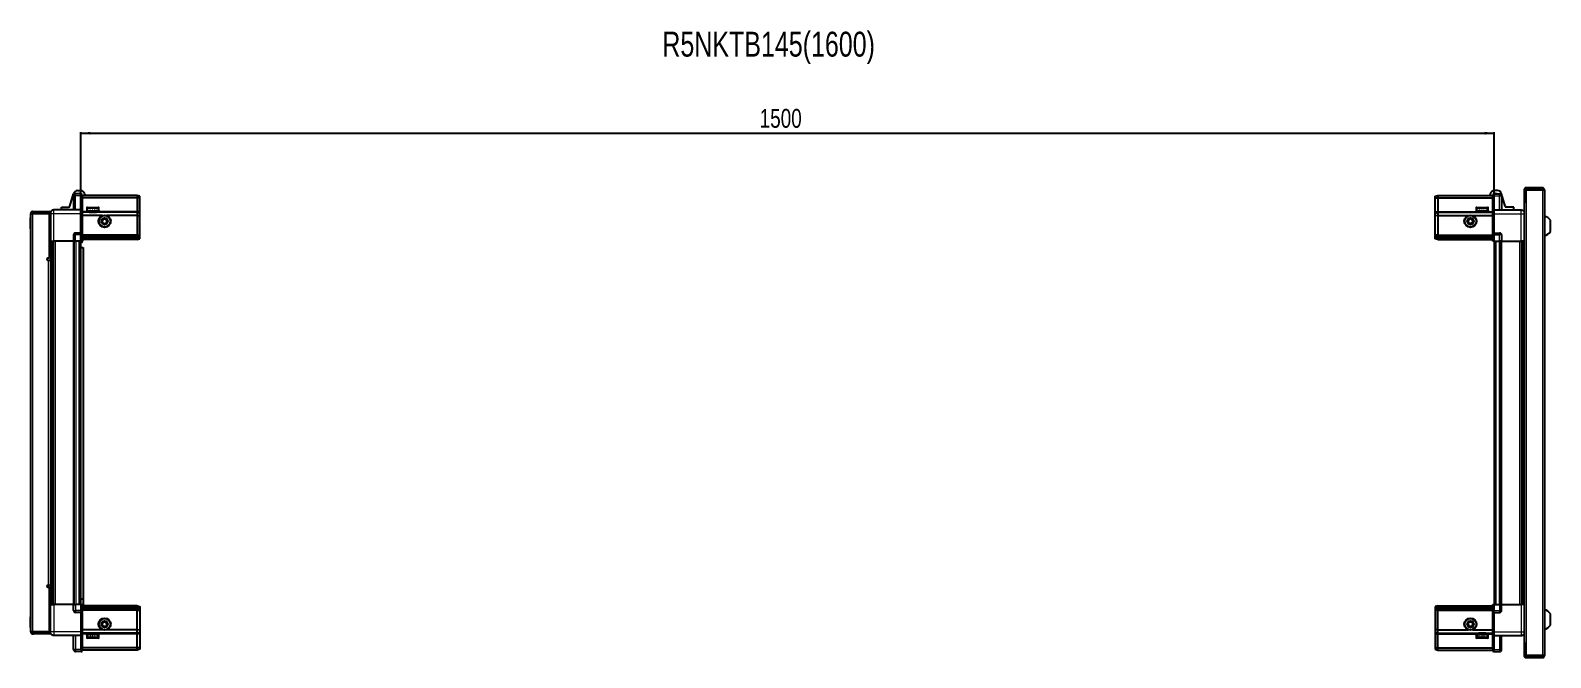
# Model space of a CAD drawing. Header units: millimetres. Extents: x 1256 to 6169, y -675 to 1864.
# Drawn here: x 3003 to 4616, y 1198 to 1864 of the extents above; entities that cross this region are included whole.
import ezdxf

# ---------------------------------------------------------------- set-up
doc = ezdxf.new("R2010")
doc.units = ezdxf.units.MM
doc.layers.add('FORMAT', color=7, linetype='Continuous')
doc.styles.add('SLDTEXTSTYLE0', font='TXT', dxfattribs={"width": 0.75})
doc.dimstyles.new('SLDDIMSTYLE0', dxfattribs={"dimtxt": 20, "dimasz": 10, "dimexe": 0, "dimexo": 0.0625, "dimgap": 5, "dimtad": 2, "dimdec": 1, "dimrnd": 1e-09, "dimzin": 12, "dimdsep": 46, "dimtxsty": 'SLDTEXTSTYLE0', "dimsah": 1, "dimcen": 0.09, "dimadec": 0, "dimazin": 3, "dimtfac": 1, "dimtofl": 0, "dimtmove": 0, "dimatfit": 3, "dimfxl": 0, "dimfrac": 2, "dimtolj": 1, "dimtzin": 12, "dimarcsym": 0})

# ---------------------------------------------------------------- blocks, each defined once
blk = doc.blocks.new('_D_5')
at = {"layer": 'FORMAT'}
for p, q in [((3056.5, 1640.1), (3056.5, 1755.6)), ((3056.5, 1754.6), (4556.5, 1754.6)), ((4556.5, 1640.1), (4556.5, 1755.6))]:
    blk.add_line(p, q, dxfattribs=at)
for points in [[(3056.5, 1754.6), (3066.5, 1753.1), (3066.5, 1756.1)], [(4556.5, 1754.6), (4546.5, 1756.1), (4546.5, 1753.1)]]:
    blk.add_solid(points, dxfattribs=at)
at = {"layer": 'FORMAT', "insert": (3776.9, 1780.4), "char_height": 20, "attachment_point": 1, "style": 'SLDTEXTSTYLE0'}
blk.add_mtext('1500', dxfattribs=at)

msp = doc.modelspace()

# ---------------------------------------------------------------- linework, layer by layer
at = {"color": 7, "linetype": 'Continuous', "lineweight": 25}
for p, q in [((4588.31, 1694.5), (4588.31, 1682.1)), ((4589.81, 1694.5), (4589.81, 1682.1)), ((4590.31, 1681.6), (4590.31, 1694.5)), ((4590.31, 1694.5), (4607.71, 1694.5)), ((4607.71, 1696.6), (4590.41, 1696.6)), ((4607.71, 1695.1), (4590.41, 1695.1)), ((4607.71, 1695.1), (4607.71, 1696.6)), ((4607.71, 1694.5), (4609.81, 1694.5)), ((4609.81, 1694.5), (4609.81, 1199.7)), ((3044.83, 1677.19), (3048.6, 1690.34)), ((3048.61, 1688.1), (3048.61, 1673.1)), ((3056.61, 1690.1), (3050.61, 1690.1)), ((3052.93, 1693.6), (3056.15, 1693.6)), ((3056.61, 1690.1), (3056.95, 1690.1)), ((3056.61, 1690.1), (3056.61, 1688.1)), ((3056.61, 1673.3), (3056.61, 1688.1)), ((3056.61, 1673.3), (3056.61, 1688.1)), ((3057.81, 1689.6), (3056.95, 1690.1)), ((3057.81, 1688.1), (3057.81, 1689.6)), ((3116.11, 1688.6), (3057.81, 1688.6)), ((3057.81, 1688.1), (3057.81, 1673.3)), ((3116.11, 1686.1), (3057.81, 1686.1)), ((3060.48, 1690.34), (3060.98, 1688.6)), ((3116.11, 1688.6), (3116.11, 1686.1)), ((3119.11, 1687.8), (3116.11, 1688.6)), ((3116.11, 1686.1), (3116.11, 1671.6)), ((3119.11, 1685.95), (3116.11, 1686.1)), ((3119.11, 1685.95), (3119.11, 1687.8)), ((3119.11, 1671.6), (3119.11, 1685.95)), ((4493.81, 1687.8), (4496.81, 1688.6)), ((4493.81, 1685.95), (4493.81, 1687.8)), ((4493.81, 1685.95), (4496.81, 1686.1)), ((4493.81, 1671.6), (4493.81, 1685.95)), ((4496.81, 1688.6), (4496.81, 1686.1)), ((4496.81, 1688.6), (4555.11, 1688.6)), ((4496.81, 1686.1), (4496.81, 1671.6)), ((4496.81, 1686.1), (4555.11, 1686.1)), ((4552.44, 1690.34), (4551.95, 1688.6)), ((4555.98, 1690.1), (4555.11, 1689.6)), ((4555.11, 1689.6), (4555.11, 1688.1)), ((4555.11, 1673.3), (4555.11, 1688.1)), ((4556.31, 1690.1), (4555.98, 1690.1)), ((4556.31, 1688.1), (4556.31, 1690.1)), ((4556.31, 1690.1), (4562.31, 1690.1)), ((4556.31, 1688.1), (4556.31, 1673.3)), ((4560, 1693.6), (4556.77, 1693.6)), ((4564.31, 1688.1), (4564.31, 1673.1)), ((4568.09, 1677.19), (4564.32, 1690.34)), ((4588.21, 1681.6), (4588.21, 1212.6)), ((4588.21, 1681.6), (4590.31, 1681.6)), ((4588.31, 1682.1), (4589.81, 1682.1)), ((3003.11, 1664.74), (3002.81, 1664.74)), ((3002.81, 1653.17), (3002.81, 1664.74)), ((3004.61, 1669.25), (3003.11, 1669.25)), ((3003.11, 1668.75), (3003.11, 1669.25)), ((3003.11, 1225.45), (3003.11, 1668.75)), ((3005.21, 1669.85), (3005.21, 1671.35)), ((3005.21, 1671.35), (3006.11, 1671.35)), ((3005.21, 1669.85), (3006.11, 1669.85)), ((3005.21, 1669.35), (3022.61, 1669.35)), ((3006.11, 1669.85), (3006.11, 1671.35)), ((3006.11, 1671.35), (3022.61, 1671.35)), ((3006.11, 1669.85), (3022.61, 1669.85)), ((3022.61, 1669.85), (3022.61, 1671.35)), ((3024.11, 1669.35), (3022.61, 1669.35)), ((3022.61, 1669.35), (3022.61, 1621.85)), ((3024.11, 1669.1), (3024.11, 1640.1)), ((3056.61, 1673.1), (3027.61, 1673.1)), ((3035.66, 1673.1), (3035.66, 1676.1)), ((3035.66, 1676.1), (3043.39, 1676.1)), ((3056.61, 1673.1), (3056.61, 1673.3)), ((3056.61, 1673.1), (3057.81, 1673.1)), ((3056.61, 1669.1), (3056.61, 1673.1)), ((3056.61, 1648.8), (3056.61, 1669.1)), ((3057.81, 1673.3), (3057.81, 1673.1)), ((3057.81, 1673.1), (3057.81, 1669.1)), ((3116.11, 1670.6), (3057.81, 1670.6)), ((3057.81, 1669.1), (3057.81, 1648.8)), ((3079.11, 1667.1), (3057.81, 1667.1)), ((3062.61, 1675), (3062.61, 1672.6)), ((3062.61, 1672.6), (3062.61, 1672.1)), ((3062.61, 1672.1), (3062.75, 1672.1)), ((3062.94, 1672.6), (3062.75, 1672.6)), ((3062.75, 1672.6), (3062.75, 1672.1)), ((3062.75, 1672.1), (3062.94, 1672.1)), ((3062.94, 1672.6), (3062.94, 1672.1)), ((3062.94, 1672.1), (3063.46, 1672.1)), ((3063.41, 1675.8), (3070.58, 1675.8)), ((3063.86, 1672.6), (3063.46, 1672.6)), ((3063.46, 1672.6), (3063.46, 1672.1)), ((3063.46, 1672.1), (3063.86, 1672.1)), ((3063.86, 1672.6), (3063.86, 1672.1)), ((3063.86, 1672.1), (3064.73, 1672.1)), ((3064.71, 1672.1), (3064.71, 1672)), ((3064.71, 1672), (3073.51, 1672)), ((3065.31, 1672.6), (3064.73, 1672.6)), ((3064.73, 1672.6), (3064.73, 1672.1)), ((3064.73, 1672.1), (3065.31, 1672.1)), ((3065.11, 1671.6), (3065.8, 1671.12)), ((3065.11, 1671.6), (3070.14, 1671.6)), ((3065.8, 1671.12), (3065.11, 1670.64)), ((3065.11, 1670.64), (3065.11, 1670.6)), ((3065.11, 1670.64), (3070.14, 1670.64)), ((3065.31, 1672.6), (3065.31, 1672.1)), ((3065.31, 1672.1), (3066.43, 1672.1)), ((3065.8, 1671.12), (3069.96, 1671.12)), ((3067.12, 1672.6), (3066.43, 1672.6)), ((3066.43, 1672.6), (3066.43, 1672.1)), ((3066.43, 1672.1), (3067.12, 1672.1)), ((3067.12, 1672.6), (3067.12, 1672.1)), ((3067.12, 1672.1), (3068.39, 1672.1)), ((3069.13, 1672.6), (3068.39, 1672.6)), ((3068.39, 1672.6), (3068.39, 1672.1)), ((3068.39, 1672.1), (3068.63, 1672.1)), ((3068.63, 1672.6), (3068.63, 1672.1)), ((3069.12, 1672.6), (3069.12, 1672.1)), ((3069.12, 1672.1), (3069.13, 1672.1)), ((3069.13, 1672.6), (3069.13, 1672.1)), ((3069.13, 1672.1), (3070.43, 1672.1)), ((3069.96, 1671.12), (3072.42, 1671.12)), ((3070.14, 1671.6), (3073.11, 1671.6)), ((3070.14, 1670.64), (3073.11, 1670.64)), ((3071.14, 1672.6), (3070.43, 1672.6)), ((3070.43, 1672.6), (3070.43, 1672.1)), ((3070.48, 1672.6), (3070.48, 1672.1)), ((3070.48, 1672.1), (3071.14, 1672.1)), ((3070.58, 1675.8), (3074.81, 1675.8)), ((3071.14, 1672.6), (3071.14, 1672.1)), ((3071.14, 1672.1), (3072.33, 1672.1)), ((3072.95, 1672.6), (3072.33, 1672.6)), ((3072.33, 1672.6), (3072.33, 1672.1)), ((3072.33, 1672.1), (3072.95, 1672.1)), ((3072.42, 1671.12), (3073.11, 1671.6)), ((3073.11, 1670.64), (3072.42, 1671.12)), ((3072.95, 1672.6), (3072.95, 1672.1)), ((3072.95, 1672.1), (3073.92, 1672.1)), ((3073.11, 1670.6), (3073.11, 1670.64)), ((3073.51, 1672), (3073.51, 1672.1)), ((3074.38, 1672.6), (3073.92, 1672.6)), ((3073.92, 1672.6), (3073.92, 1672.1)), ((3073.92, 1672.1), (3074.38, 1672.1)), ((3074.38, 1672.6), (3074.38, 1672.1)), ((3074.38, 1672.1), (3075.03, 1672.1)), ((3075.3, 1672.6), (3075.03, 1672.6)), ((3075.03, 1672.6), (3075.03, 1672.1)), ((3075.03, 1672.1), (3075.3, 1672.1)), ((3075.3, 1672.6), (3075.3, 1672.1)), ((3075.3, 1672.1), (3075.57, 1672.1)), ((3075.61, 1672.6), (3075.57, 1672.6)), ((3075.57, 1672.6), (3075.57, 1672.1)), ((3075.57, 1672.1), (3075.61, 1672.1)), ((3075.61, 1672.6), (3075.61, 1675)), ((3075.61, 1672.6), (3075.61, 1672.1)), ((3116.11, 1667.1), (3084.11, 1667.1)), ((3116.11, 1671.6), (3116.11, 1670.6)), ((3116.11, 1670.6), (3116.11, 1667.1)), ((3119.11, 1669.8), (3116.11, 1670.6)), ((3116.11, 1667.1), (3116.11, 1646.6)), ((3116.11, 1667.1), (3119.11, 1666.77)), ((3119.11, 1669.8), (3119.11, 1671.6)), ((3119.11, 1666.77), (3119.11, 1669.8)), ((3119.11, 1646.6), (3119.11, 1666.77)), ((4493.81, 1669.8), (4493.81, 1671.6)), ((4493.81, 1669.8), (4496.81, 1670.6)), ((4493.81, 1666.77), (4493.81, 1669.8)), ((4496.81, 1667.1), (4493.81, 1666.77)), ((4493.81, 1646.6), (4493.81, 1666.77)), ((4496.81, 1671.6), (4496.81, 1670.6)), ((4496.81, 1670.6), (4496.81, 1667.1)), ((4496.81, 1670.6), (4555.11, 1670.6)), ((4496.81, 1667.1), (4496.81, 1646.6)), ((4496.81, 1667.1), (4528.81, 1667.1)), ((4533.81, 1667.1), (4555.11, 1667.1)), ((4537.31, 1675), (4537.31, 1672.1)), ((4537.31, 1672.1), (4537.35, 1672.1)), ((4537.47, 1672.6), (4537.35, 1672.6)), ((4537.35, 1672.6), (4537.35, 1672.1)), ((4537.35, 1672.1), (4537.47, 1672.1)), ((4537.47, 1672.6), (4537.47, 1672.1)), ((4537.47, 1672.1), (4537.88, 1672.1)), ((4538.22, 1672.6), (4537.88, 1672.6)), ((4537.88, 1672.6), (4537.88, 1672.1)), ((4537.88, 1672.1), (4538.22, 1672.1)), ((4538.11, 1675.8), (4549.51, 1675.8)), ((4538.22, 1672.6), (4538.22, 1672.1)), ((4538.22, 1672.1), (4538.99, 1672.1)), ((4539.52, 1672.6), (4538.99, 1672.6)), ((4538.99, 1672.6), (4538.99, 1672.1)), ((4538.99, 1672.1), (4539.52, 1672.1)), ((4539.41, 1672.1), (4539.41, 1672)), ((4539.41, 1672), (4548.21, 1672)), ((4539.52, 1672.6), (4539.52, 1672.1)), ((4539.52, 1672.1), (4540.57, 1672.1)), ((4539.81, 1671.6), (4540.5, 1671.12)), ((4539.81, 1671.6), (4547.81, 1671.6)), ((4540.5, 1671.12), (4539.81, 1670.64)), ((4539.81, 1670.64), (4539.81, 1670.6)), ((4539.81, 1670.64), (4547.81, 1670.64)), ((4540.5, 1671.12), (4547.12, 1671.12)), ((4541.23, 1672.6), (4540.57, 1672.6)), ((4540.57, 1672.6), (4540.57, 1672.1)), ((4540.57, 1672.1), (4541.23, 1672.1)), ((4541.23, 1672.6), (4541.23, 1672.1)), ((4541.23, 1672.1), (4542.47, 1672.1)), ((4543.2, 1672.6), (4542.47, 1672.6)), ((4542.47, 1672.6), (4542.47, 1672.1)), ((4542.47, 1672.1), (4542.91, 1672.1)), ((4542.91, 1672.6), (4542.91, 1672.1)), ((4543.2, 1672.6), (4543.2, 1672.1)), ((4543.2, 1672.1), (4544.5, 1672.1)), ((4545.23, 1672.6), (4544.5, 1672.6)), ((4544.5, 1672.6), (4544.5, 1672.1)), ((4544.77, 1672.6), (4544.77, 1672.1)), ((4544.77, 1672.1), (4545.23, 1672.1)), ((4545.23, 1672.6), (4545.23, 1672.1)), ((4545.23, 1672.1), (4546.47, 1672.1)), ((4547.12, 1672.6), (4546.47, 1672.6)), ((4546.47, 1672.6), (4546.47, 1672.1)), ((4546.47, 1672.1), (4547.12, 1672.1)), ((4547.12, 1672.6), (4547.12, 1672.1)), ((4547.12, 1672.1), (4548.17, 1672.1)), ((4547.12, 1671.12), (4547.81, 1671.6)), ((4547.81, 1670.64), (4547.12, 1671.12)), ((4547.81, 1670.6), (4547.81, 1670.64)), ((4548.69, 1672.6), (4548.17, 1672.6)), ((4548.17, 1672.6), (4548.17, 1672.1)), ((4548.17, 1672.1), (4548.69, 1672.1)), ((4548.21, 1672), (4548.21, 1672.1)), ((4548.69, 1672.6), (4548.69, 1672.1)), ((4548.69, 1672.1), (4549.45, 1672.1)), ((4549.78, 1672.6), (4549.45, 1672.6)), ((4549.45, 1672.6), (4549.45, 1672.1)), ((4549.45, 1672.1), (4549.78, 1672.1)), ((4549.78, 1672.6), (4549.78, 1672.1)), ((4549.78, 1672.1), (4550.17, 1672.1)), ((4550.28, 1672.6), (4550.17, 1672.6)), ((4550.17, 1672.6), (4550.17, 1672.1)), ((4550.17, 1672.1), (4550.28, 1672.1)), ((4550.28, 1672.6), (4550.28, 1672.1)), ((4550.28, 1672.1), (4550.31, 1672.1)), ((4550.31, 1672.1), (4550.31, 1675)), ((4555.11, 1673.1), (4555.11, 1673.3)), ((4556.31, 1673.1), (4555.11, 1673.1)), ((4555.11, 1669.1), (4555.11, 1673.1)), ((4555.11, 1648.8), (4555.11, 1669.1)), ((4556.31, 1673.3), (4556.31, 1673.1)), ((4556.31, 1673.1), (4556.31, 1669.1)), ((4556.31, 1673.1), (4585.31, 1673.1)), ((4556.31, 1669.1), (4556.31, 1648.8)), ((4577.26, 1676.1), (4569.53, 1676.1)), ((4577.26, 1673.1), (4577.26, 1676.1)), ((4616.41, 1650.1), (4616.41, 1662.1)), ((3002.81, 1653.17), (3003.11, 1653.17)), ((3048.61, 1646.6), (3048.61, 1640.1)), ((3056.61, 1648.6), (3050.61, 1648.6)), ((3056.61, 1648.6), (3056.61, 1648.8)), ((3056.61, 1648.6), (3056.61, 1646.6)), ((3056.61, 1648.6), (3057.81, 1648.6)), ((3056.61, 1640.1), (3056.61, 1646.6)), ((3056.61, 1640.1), (3056.61, 1646.6)), ((3056.95, 1640.1), (3056.95, 1646.6)), ((3057.81, 1648.8), (3057.81, 1648.6)), ((3057.81, 1647.93), (3057.81, 1648.6)), ((3057.81, 1647.93), (3057.81, 1640.1)), ((3116.11, 1646.6), (3116.11, 1645.6)), ((3119.11, 1644.8), (3119.11, 1646.6)), ((4493.81, 1644.8), (4493.81, 1646.6)), ((4496.81, 1646.6), (4496.81, 1645.6)), ((4555.11, 1648.6), (4555.11, 1648.8)), ((4556.31, 1648.6), (4555.11, 1648.6)), ((4555.11, 1648.6), (4555.11, 1647.93)), ((4555.11, 1640.1), (4555.11, 1647.93)), ((4555.98, 1646.6), (4555.98, 1640.1)), ((4556.31, 1648.8), (4556.31, 1648.6)), ((4556.31, 1646.6), (4556.31, 1648.6)), ((4556.31, 1648.6), (4562.31, 1648.6)), ((4556.31, 1646.6), (4556.31, 1648.6)), ((4556.31, 1646.6), (4556.31, 1640.1)), ((4564.31, 1646.6), (4564.31, 1640.1)), ((3022.61, 1642.85), (3024.11, 1642.85)), ((3024.11, 1640.1), (3022.61, 1640.1)), ((3024.76, 1254.1), (3024.76, 1640.1)), ((3026.55, 1640.1), (3026.55, 1254.1)), ((3026.59, 1640.1), (3026.59, 1254.1)), ((3048.61, 1640.1), (3027.61, 1640.1)), ((3048.61, 1640.1), (3050.61, 1640.1)), ((3049.26, 1254.1), (3049.26, 1640.1)), ((3056.61, 1640.1), (3050.61, 1640.1)), ((3056.46, 1254.1), (3056.46, 1640.1)), ((3056.46, 1633.1), (3058.96, 1633.1)), ((3056.61, 1640.1), (3056.95, 1640.1)), ((3056.61, 1640.1), (3056.61, 1640.1)), ((3057.81, 1640.1), (3056.95, 1640.1)), ((3056.95, 1640.1), (3056.95, 1640.1)), ((3116.11, 1645.6), (3057.81, 1645.6)), ((3116.11, 1644.6), (3057.81, 1644.6)), ((3116.11, 1643.1), (3057.81, 1643.1)), ((3116.11, 1641.6), (3057.81, 1641.6)), ((3058.96, 1633.1), (3058.96, 1259.6)), ((3116.11, 1645.6), (3116.11, 1644.6)), ((3116.11, 1645.6), (3119.11, 1644.8)), ((3116.11, 1644.6), (3116.11, 1643.1)), ((3116.11, 1644.6), (3119.11, 1644.06)), ((3116.11, 1643.1), (3119.11, 1643.56)), ((3116.11, 1643.1), (3116.11, 1641.6)), ((3116.11, 1641.6), (3119.11, 1642.41)), ((3119.11, 1644.06), (3119.11, 1644.8)), ((3119.11, 1643.56), (3119.11, 1644.06)), ((3119.11, 1642.41), (3119.11, 1643.56)), ((4496.81, 1645.6), (4493.81, 1644.8)), ((4493.81, 1644.06), (4493.81, 1644.8)), ((4496.81, 1644.6), (4493.81, 1644.06)), ((4493.81, 1643.56), (4493.81, 1644.06)), ((4496.81, 1643.1), (4493.81, 1643.56)), ((4493.81, 1642.41), (4493.81, 1643.56)), ((4496.81, 1641.6), (4493.81, 1642.41)), ((4496.81, 1645.6), (4496.81, 1644.6)), ((4496.81, 1645.6), (4555.11, 1645.6)), ((4496.81, 1644.6), (4496.81, 1643.1)), ((4496.81, 1644.6), (4555.11, 1644.6)), ((4496.81, 1643.1), (4555.11, 1643.1)), ((4496.81, 1643.1), (4496.81, 1641.6)), ((4496.81, 1641.6), (4555.11, 1641.6)), ((4555.98, 1640.1), (4555.11, 1640.1)), ((4556.31, 1640.1), (4555.98, 1640.1)), ((4556.31, 1640.1), (4562.31, 1640.1)), ((4556.46, 1640.1), (4556.46, 1254.1)), ((4564.31, 1640.1), (4562.31, 1640.1)), ((4563.66, 1640.1), (4563.66, 1254.1)), ((4564.31, 1640.1), (4585.31, 1640.1)), ((4586.33, 1254.1), (4586.33, 1640.1)), ((4586.37, 1254.1), (4586.37, 1640.1)), ((4588.16, 1640.1), (4588.16, 1254.1)), ((3022.61, 1621.85), (3021.26, 1621.85)), ((3021.26, 1619.85), (3022.01, 1619.85)), ((3022.01, 1619.85), (3024.11, 1619.85)), ((3024.11, 1619.85), (3024.11, 1274.35)), ((3022.01, 1274.35), (3021.26, 1274.35)), ((3021.26, 1272.35), (3022.61, 1272.35)), ((3024.11, 1274.35), (3022.01, 1274.35)), ((3022.61, 1272.35), (3022.61, 1224.85)), ((3058.96, 1259.6), (3056.46, 1259.6)), ((3058.96, 1259.6), (3058.96, 1252.6)), ((3024.11, 1254.1), (3022.61, 1254.1)), ((3024.11, 1251.35), (3022.61, 1251.35)), ((3024.11, 1225.1), (3024.11, 1254.1)), ((3048.61, 1254.1), (3027.61, 1254.1)), ((3048.61, 1247.6), (3048.61, 1254.1)), ((3048.61, 1254.1), (3050.61, 1254.1)), ((3056.61, 1254.1), (3050.61, 1254.1)), ((3056.61, 1245.6), (3050.61, 1245.6)), ((3056.61, 1247.6), (3056.61, 1254.1)), ((3056.61, 1254.1), (3056.95, 1254.1)), ((3056.61, 1247.6), (3056.61, 1245.6)), ((3056.61, 1247.6), (3056.61, 1245.6)), ((3056.61, 1245.6), (3057.81, 1245.6)), ((3056.61, 1245.4), (3056.61, 1245.6)), ((3056.61, 1225.1), (3056.61, 1245.4)), ((3056.95, 1247.6), (3056.95, 1254.1)), ((3056.95, 1254.1), (3057.81, 1254.1)), ((3057.81, 1254.1), (3057.81, 1246.28)), ((3116.11, 1252.6), (3057.81, 1252.6)), ((3116.11, 1251.1), (3057.81, 1251.1)), ((3116.11, 1249.6), (3057.81, 1249.6)), ((3116.11, 1248.6), (3057.81, 1248.6)), ((3057.81, 1245.6), (3057.81, 1246.28)), ((3057.81, 1245.6), (3057.81, 1245.4)), ((3057.81, 1245.4), (3057.81, 1225.1)), ((3116.11, 1251.1), (3116.11, 1252.6)), ((3116.11, 1252.6), (3119.11, 1251.8)), ((3116.11, 1249.6), (3116.11, 1251.1)), ((3116.11, 1251.1), (3119.11, 1250.65)), ((3116.11, 1249.6), (3119.11, 1250.15)), ((3116.11, 1248.6), (3116.11, 1249.6)), ((3116.11, 1248.6), (3119.11, 1249.41)), ((3116.11, 1247.6), (3116.11, 1248.6)), ((3116.11, 1227.1), (3116.11, 1247.6)), ((3119.11, 1251.8), (3119.11, 1250.65)), ((3119.11, 1250.65), (3119.11, 1250.15)), ((3119.11, 1250.15), (3119.11, 1249.41)), ((3119.11, 1249.41), (3119.11, 1247.6)), ((3119.11, 1247.6), (3119.11, 1227.44)), ((4496.81, 1252.6), (4493.81, 1251.8)), ((4493.81, 1251.8), (4493.81, 1250.65)), ((4496.81, 1251.1), (4493.81, 1250.65)), ((4493.81, 1250.65), (4493.81, 1250.15)), ((4496.81, 1249.6), (4493.81, 1250.15)), ((4493.81, 1250.15), (4493.81, 1249.41)), ((4496.81, 1248.6), (4493.81, 1249.41)), ((4493.81, 1249.41), (4493.81, 1247.6)), ((4493.81, 1247.6), (4493.81, 1227.44)), ((4496.81, 1251.1), (4496.81, 1252.6)), ((4496.81, 1252.6), (4555.11, 1252.6)), ((4496.81, 1249.6), (4496.81, 1251.1)), ((4496.81, 1251.1), (4555.11, 1251.1)), ((4496.81, 1249.6), (4555.11, 1249.6)), ((4496.81, 1248.6), (4496.81, 1249.6)), ((4496.81, 1248.6), (4555.11, 1248.6)), ((4496.81, 1247.6), (4496.81, 1248.6)), ((4496.81, 1227.1), (4496.81, 1247.6)), ((4555.11, 1246.28), (4555.11, 1254.1)), ((4555.11, 1254.1), (4555.98, 1254.1)), ((4555.11, 1246.28), (4555.11, 1245.6)), ((4556.31, 1245.6), (4555.11, 1245.6)), ((4555.11, 1245.4), (4555.11, 1245.6)), ((4555.11, 1225.1), (4555.11, 1245.4)), ((4555.98, 1254.1), (4555.98, 1254.1)), ((4555.98, 1254.1), (4555.98, 1247.6)), ((4556.31, 1254.1), (4555.98, 1254.1)), ((4556.31, 1254.1), (4556.31, 1247.6)), ((4556.31, 1254.1), (4556.31, 1254.1)), ((4556.31, 1254.1), (4562.31, 1254.1)), ((4556.31, 1254.1), (4556.31, 1247.6)), ((4556.31, 1245.6), (4556.31, 1247.6)), ((4556.31, 1245.6), (4556.31, 1245.4)), ((4556.31, 1245.6), (4562.31, 1245.6)), ((4556.31, 1245.4), (4556.31, 1225.1)), ((4564.31, 1254.1), (4562.31, 1254.1)), ((4564.31, 1247.6), (4564.31, 1254.1)), ((4564.31, 1254.1), (4585.31, 1254.1)), ((4616.41, 1232.1), (4616.41, 1244.1)), ((3003.11, 1241.04), (3002.81, 1241.04)), ((3002.81, 1231.36), (3002.81, 1241.04)), ((3002.81, 1229.47), (3002.81, 1231.36)), ((3002.81, 1229.47), (3003.11, 1229.47)), ((3079.11, 1227.1), (3057.81, 1227.1)), ((3116.11, 1227.1), (3084.11, 1227.1)), ((3116.11, 1227.1), (3119.11, 1227.44)), ((3116.11, 1223.6), (3116.11, 1227.1)), ((3119.11, 1227.44), (3119.11, 1224.41)), ((4496.81, 1227.1), (4493.81, 1227.44)), ((4493.81, 1227.44), (4493.81, 1224.41)), ((4496.81, 1227.1), (4528.81, 1227.1)), ((4496.81, 1223.6), (4496.81, 1227.1)), ((4533.81, 1227.1), (4555.11, 1227.1)), ((3003.11, 1224.95), (3003.11, 1225.45)), ((3004.61, 1224.95), (3003.11, 1224.95)), ((3022.61, 1224.85), (3005.21, 1224.85)), ((3005.21, 1224.35), (3005.21, 1222.85)), ((3005.21, 1224.35), (3006.11, 1224.35)), ((3005.21, 1222.85), (3006.11, 1222.85)), ((3022.61, 1224.35), (3006.11, 1224.35)), ((3006.11, 1224.35), (3006.11, 1222.85)), ((3022.61, 1222.85), (3006.11, 1222.85)), ((3022.61, 1224.85), (3024.11, 1224.85)), ((3022.61, 1224.35), (3022.61, 1222.85)), ((3056.61, 1221.1), (3027.61, 1221.1)), ((3048.61, 1206.1), (3048.61, 1221.1)), ((3056.61, 1221.1), (3056.61, 1225.1)), ((3056.61, 1221.1), (3057.81, 1221.1)), ((3056.61, 1220.9), (3056.61, 1221.1)), ((3056.61, 1206.1), (3056.61, 1220.9)), ((3057.81, 1225.1), (3057.81, 1221.1)), ((3116.11, 1223.6), (3057.81, 1223.6)), ((3057.81, 1221.1), (3057.81, 1220.9)), ((3057.81, 1220.9), (3057.81, 1206.1)), ((3062.61, 1222.1), (3062.61, 1219.2)), ((3062.71, 1222.1), (3062.61, 1222.1)), ((3062.71, 1221.6), (3062.71, 1222.1)), ((3062.87, 1222.1), (3062.71, 1222.1)), ((3062.71, 1221.6), (3062.87, 1221.6)), ((3062.87, 1221.6), (3062.87, 1222.1)), ((3063.36, 1222.1), (3062.87, 1222.1)), ((3063.36, 1221.6), (3063.36, 1222.1)), ((3063.75, 1222.1), (3063.36, 1222.1)), ((3063.36, 1221.6), (3063.75, 1221.6)), ((3063.56, 1218.4), (3063.41, 1218.4)), ((3074.81, 1218.4), (3063.56, 1218.4)), ((3063.75, 1221.6), (3063.75, 1222.1)), ((3064.58, 1222.1), (3063.75, 1222.1)), ((3064.58, 1221.6), (3064.58, 1222.1)), ((3065.14, 1222.1), (3064.58, 1222.1)), ((3064.58, 1221.6), (3065.14, 1221.6)), ((3064.71, 1222.2), (3064.71, 1222.1)), ((3070.11, 1222.2), (3064.71, 1222.2)), ((3065.11, 1223.6), (3065.11, 1223.57)), ((3065.11, 1223.57), (3065.8, 1223.09)), ((3065.22, 1223.57), (3065.11, 1223.57)), ((3065.8, 1223.09), (3065.11, 1222.6)), ((3065.22, 1222.6), (3065.11, 1222.6)), ((3065.14, 1221.6), (3065.14, 1222.1)), ((3066.25, 1222.1), (3065.14, 1222.1)), ((3073.11, 1223.57), (3065.22, 1223.57)), ((3073.11, 1222.6), (3065.22, 1222.6)), ((3065.89, 1223.09), (3065.8, 1223.09)), ((3072.42, 1223.09), (3065.89, 1223.09)), ((3066.25, 1221.6), (3066.25, 1222.1)), ((3066.93, 1222.1), (3066.25, 1222.1)), ((3066.25, 1221.6), (3066.93, 1221.6)), ((3066.93, 1221.6), (3066.93, 1222.1)), ((3068.19, 1222.1), (3066.93, 1222.1)), ((3068.19, 1221.6), (3068.19, 1222.1)), ((3068.49, 1222.1), (3068.19, 1222.1)), ((3068.19, 1221.6), (3068.93, 1221.6)), ((3068.49, 1221.6), (3068.49, 1222.1)), ((3068.93, 1221.6), (3068.93, 1222.1)), ((3070.22, 1222.1), (3068.93, 1222.1)), ((3073.51, 1222.2), (3070.11, 1222.2)), ((3070.22, 1221.6), (3070.22, 1222.1)), ((3070.22, 1221.6), (3070.94, 1221.6)), ((3070.35, 1221.6), (3070.35, 1222.1)), ((3070.94, 1222.1), (3070.35, 1222.1)), ((3070.94, 1221.6), (3070.94, 1222.1)), ((3072.15, 1222.1), (3070.94, 1222.1)), ((3072.15, 1221.6), (3072.15, 1222.1)), ((3072.78, 1222.1), (3072.15, 1222.1)), ((3072.15, 1221.6), (3072.78, 1221.6)), ((3072.42, 1223.09), (3073.11, 1223.57)), ((3073.11, 1222.6), (3072.42, 1223.09)), ((3072.78, 1221.6), (3072.78, 1222.1)), ((3073.78, 1222.1), (3072.78, 1222.1)), ((3073.11, 1223.57), (3073.11, 1223.6)), ((3073.51, 1222.1), (3073.51, 1222.2)), ((3073.78, 1221.6), (3073.78, 1222.1)), ((3074.26, 1222.1), (3073.78, 1222.1)), ((3073.78, 1221.6), (3074.26, 1221.6)), ((3074.26, 1221.6), (3074.26, 1222.1)), ((3074.95, 1222.1), (3074.26, 1222.1)), ((3074.95, 1221.6), (3074.95, 1222.1)), ((3075.23, 1222.1), (3074.95, 1222.1)), ((3074.95, 1221.6), (3075.23, 1221.6)), ((3075.23, 1221.6), (3075.23, 1222.1)), ((3075.55, 1222.1), (3075.23, 1222.1)), ((3075.55, 1221.6), (3075.55, 1222.1)), ((3075.61, 1222.1), (3075.55, 1222.1)), ((3075.55, 1221.6), (3075.61, 1221.6)), ((3075.61, 1219.2), (3075.61, 1222.1)), ((3075.61, 1221.6), (3075.61, 1222.1)), ((3075.61, 1222.1), (3075.61, 1222.1)), ((3119.11, 1224.41), (3116.11, 1223.6)), ((3116.11, 1222.6), (3116.11, 1223.6)), ((3116.11, 1208.1), (3116.11, 1222.6)), ((3119.11, 1224.41), (3119.11, 1222.6)), ((3119.11, 1222.6), (3119.11, 1208.26)), ((4493.81, 1224.41), (4496.81, 1223.6)), ((4493.81, 1224.41), (4493.81, 1222.6)), ((4493.81, 1222.6), (4493.81, 1208.26)), ((4496.81, 1223.6), (4555.11, 1223.6)), ((4496.81, 1222.6), (4496.81, 1223.6)), ((4496.81, 1208.1), (4496.81, 1222.6)), ((4537.31, 1222.1), (4537.31, 1219.2)), ((4537.33, 1222.1), (4537.31, 1222.1)), ((4537.33, 1221.6), (4537.33, 1222.1)), ((4537.43, 1222.1), (4537.33, 1222.1)), ((4537.33, 1221.6), (4537.43, 1221.6)), ((4537.43, 1221.6), (4537.43, 1222.1)), ((4537.8, 1222.1), (4537.43, 1222.1)), ((4537.8, 1221.6), (4537.8, 1222.1)), ((4538.12, 1222.1), (4537.8, 1222.1)), ((4537.8, 1221.6), (4538.12, 1221.6)), ((4549.51, 1218.4), (4538.11, 1218.4)), ((4538.12, 1221.6), (4538.12, 1222.1)), ((4538.86, 1222.1), (4538.12, 1222.1)), ((4538.86, 1221.6), (4538.86, 1222.1)), ((4539.37, 1222.1), (4538.86, 1222.1)), ((4538.86, 1221.6), (4539.37, 1221.6)), ((4539.37, 1221.6), (4539.37, 1222.1)), ((4540.4, 1222.1), (4539.37, 1222.1)), ((4539.41, 1222.2), (4539.41, 1222.1)), ((4548.21, 1222.2), (4539.41, 1222.2)), ((4539.81, 1223.6), (4539.81, 1223.57)), ((4539.81, 1223.57), (4540.5, 1223.09)), ((4547.81, 1223.57), (4539.81, 1223.57)), ((4540.5, 1223.09), (4539.81, 1222.6)), ((4547.81, 1222.6), (4539.81, 1222.6)), ((4540.4, 1221.6), (4540.4, 1222.1)), ((4541.05, 1222.1), (4540.4, 1222.1)), ((4540.4, 1221.6), (4541.05, 1221.6)), ((4547.12, 1223.09), (4540.5, 1223.09)), ((4541.05, 1221.6), (4541.05, 1222.1)), ((4542.28, 1222.1), (4541.05, 1222.1)), ((4542.28, 1221.6), (4542.28, 1222.1)), ((4542.77, 1222.1), (4542.28, 1222.1)), ((4542.28, 1221.6), (4543, 1221.6)), ((4542.77, 1221.6), (4542.77, 1222.1)), ((4543, 1221.6), (4543, 1222.1)), ((4544.3, 1222.1), (4543, 1222.1)), ((4544.3, 1221.6), (4544.3, 1222.1)), ((4544.3, 1221.6), (4545.04, 1221.6)), ((4544.64, 1221.6), (4544.64, 1222.1)), ((4545.04, 1222.1), (4544.64, 1222.1)), ((4545.04, 1221.6), (4545.04, 1222.1)), ((4546.28, 1222.1), (4545.04, 1222.1)), ((4546.28, 1221.6), (4546.28, 1222.1)), ((4546.95, 1222.1), (4546.28, 1222.1)), ((4546.28, 1221.6), (4546.95, 1221.6)), ((4546.95, 1221.6), (4546.95, 1222.1)), ((4548.02, 1222.1), (4546.95, 1222.1)), ((4547.12, 1223.09), (4547.81, 1223.57)), ((4547.81, 1222.6), (4547.12, 1223.09)), ((4547.81, 1223.57), (4547.81, 1223.6)), ((4548.02, 1221.6), (4548.02, 1222.1)), ((4548.55, 1222.1), (4548.02, 1222.1)), ((4548.02, 1221.6), (4548.55, 1221.6)), ((4548.21, 1222.1), (4548.21, 1222.2)), ((4548.55, 1221.6), (4548.55, 1222.1)), ((4549.34, 1222.1), (4548.55, 1222.1)), ((4549.34, 1221.6), (4549.34, 1222.1)), ((4549.7, 1222.1), (4549.34, 1222.1)), ((4549.34, 1221.6), (4549.7, 1221.6)), ((4549.7, 1221.6), (4549.7, 1222.1)), ((4550.13, 1222.1), (4549.7, 1222.1)), ((4550.13, 1221.6), (4550.13, 1222.1)), ((4550.26, 1222.1), (4550.13, 1222.1)), ((4550.13, 1221.6), (4550.26, 1221.6)), ((4550.26, 1221.6), (4550.26, 1222.1)), ((4550.31, 1222.1), (4550.26, 1222.1)), ((4550.31, 1219.2), (4550.31, 1222.1)), ((4555.11, 1221.1), (4555.11, 1225.1)), ((4556.31, 1221.1), (4555.11, 1221.1)), ((4555.11, 1220.9), (4555.11, 1221.1)), ((4555.11, 1206.1), (4555.11, 1220.9)), ((4556.31, 1225.1), (4556.31, 1221.1)), ((4556.31, 1221.1), (4556.31, 1220.9)), ((4556.31, 1221.1), (4585.31, 1221.1)), ((4556.31, 1220.9), (4556.31, 1206.1)), ((4556.31, 1220.9), (4556.31, 1206.1)), ((4564.31, 1206.1), (4564.31, 1221.1)), ((4590.31, 1212.6), (4588.21, 1212.6)), ((4588.31, 1212.1), (4589.81, 1212.1)), ((4588.31, 1212.1), (4588.31, 1199.7)), ((4589.81, 1212.1), (4589.81, 1199.7)), ((4590.31, 1199.7), (4590.31, 1212.6)), ((3056.61, 1204.1), (3050.61, 1204.1)), ((3056.61, 1206.1), (3056.61, 1204.1)), ((3056.61, 1204.1), (3056.95, 1204.1)), ((3056.61, 1204.1), (3056.95, 1204.1)), ((3056.61, 1204.1), (3056.61, 1204.1)), ((3056.95, 1204.1), (3057.81, 1204.6)), ((3056.95, 1204.1), (3057.81, 1204.6)), ((3116.11, 1208.1), (3057.81, 1208.1)), ((3057.81, 1204.6), (3057.81, 1206.1)), ((3116.11, 1205.6), (3057.81, 1205.6)), ((3119.11, 1208.26), (3116.11, 1208.1)), ((3116.11, 1205.6), (3116.11, 1208.1)), ((3119.11, 1206.41), (3116.11, 1205.6)), ((3119.11, 1208.26), (3119.11, 1206.41)), ((4493.81, 1208.26), (4496.81, 1208.1)), ((4493.81, 1208.26), (4493.81, 1206.41)), ((4493.81, 1206.41), (4496.81, 1205.6)), ((4496.81, 1208.1), (4555.11, 1208.1)), ((4496.81, 1205.6), (4496.81, 1208.1)), ((4496.81, 1205.6), (4555.11, 1205.6)), ((4555.11, 1206.1), (4555.11, 1204.6)), ((4555.11, 1204.6), (4555.98, 1204.1)), ((4556.31, 1204.1), (4555.98, 1204.1)), ((4556.31, 1204.1), (4556.31, 1206.1)), ((4556.31, 1204.1), (4562.31, 1204.1)), ((4607.71, 1199.7), (4590.31, 1199.7)), ((4590.41, 1199.1), (4607.71, 1199.1)), ((4590.41, 1197.6), (4607.71, 1197.6)), ((4609.81, 1199.7), (4607.71, 1199.7)), ((4607.71, 1199.1), (4607.71, 1197.6))]:
    msp.add_line(p, q, dxfattribs=at)
at = {"color": 8, "linetype": 'Continuous', "lineweight": 18}
for p, q in [((4589.81, 1694.5), (4588.31, 1694.5)), ((4590.41, 1695.1), (4590.41, 1696.6)), ((4607.71, 1694.5), (4607.71, 1199.7)), ((3050.61, 1688.1), (3048.61, 1688.1)), ((3050.61, 1688.1), (3050.61, 1690.1)), ((3050.61, 1673.1), (3050.61, 1688.1)), ((3056.61, 1688.1), (3050.61, 1688.1)), ((3056.61, 1688.1), (3057.81, 1688.1)), ((4556.31, 1688.1), (4555.11, 1688.1)), ((4556.31, 1688.1), (4562.31, 1688.1)), ((4562.31, 1688.1), (4562.31, 1690.1)), ((4562.31, 1673.1), (4562.31, 1688.1)), ((4562.31, 1688.1), (4564.31, 1688.1)), ((4590.31, 1681.6), (4590.31, 1212.6)), ((3005.21, 1669.35), (3005.21, 1224.85)), ((3027.61, 1640.1), (3027.61, 1669.1)), ((3056.61, 1669.1), (3027.61, 1669.1)), ((3056.61, 1673.3), (3057.81, 1673.3)), ((3056.61, 1669.1), (3057.81, 1669.1)), ((3065.11, 1671.6), (3057.81, 1671.6)), ((3062.61, 1675), (3070.78, 1675)), ((3070.78, 1675), (3075.61, 1675)), ((3116.11, 1671.6), (3073.11, 1671.6)), ((3119.11, 1671.6), (3116.11, 1671.6)), ((4493.81, 1671.6), (4496.81, 1671.6)), ((4496.81, 1671.6), (4539.81, 1671.6)), ((4537.31, 1675), (4550.31, 1675)), ((4547.81, 1671.6), (4555.11, 1671.6)), ((4555.11, 1673.3), (4556.31, 1673.3)), ((4556.31, 1669.1), (4555.11, 1669.1)), ((4556.31, 1669.1), (4585.31, 1669.1)), ((4585.31, 1640.1), (4585.31, 1669.1)), ((3048.61, 1646.6), (3050.61, 1646.6)), ((3050.61, 1646.6), (3050.61, 1648.6)), ((3050.61, 1640.1), (3050.61, 1646.6)), ((3056.61, 1646.6), (3050.61, 1646.6)), ((3056.61, 1648.8), (3057.81, 1648.8)), ((3056.61, 1646.6), (3056.95, 1646.6)), ((3116.11, 1646.6), (3057.81, 1646.6)), ((3116.11, 1646.6), (3119.11, 1646.6)), ((4496.81, 1646.6), (4493.81, 1646.6)), ((4496.81, 1646.6), (4555.11, 1646.6)), ((4555.11, 1648.8), (4556.31, 1648.8)), ((4556.31, 1646.6), (4555.98, 1646.6)), ((4556.31, 1646.6), (4562.31, 1646.6)), ((4562.31, 1646.6), (4562.31, 1648.6)), ((4562.31, 1640.1), (4562.31, 1646.6)), ((4564.31, 1646.6), (4562.31, 1646.6)), ((3024.11, 1619.85), (3024.11, 1640.1)), ((3025.35, 1640.1), (3025.35, 1254.1)), ((3027.79, 1254.1), (3027.79, 1640.1)), ((3029.21, 1640.1), (3029.21, 1254.1)), ((3048.61, 1254.1), (3048.61, 1640.1)), ((3051.26, 1254.1), (3051.26, 1640.1)), ((3054.46, 1254.1), (3054.46, 1640.1)), ((3056.61, 1640.1), (3056.95, 1640.1)), ((4558.46, 1640.1), (4558.46, 1254.1)), ((4561.66, 1640.1), (4561.66, 1254.1)), ((4564.31, 1640.1), (4564.31, 1254.1)), ((4583.71, 1254.1), (4583.71, 1640.1)), ((4585.13, 1640.1), (4585.13, 1254.1)), ((4587.58, 1254.1), (4587.58, 1640.1)), ((3022.01, 1274.35), (3022.01, 1619.85)), ((3024.11, 1254.1), (3024.11, 1274.35)), ((3027.61, 1254.1), (3027.61, 1225.1)), ((3048.61, 1247.6), (3050.61, 1247.6)), ((3050.61, 1254.1), (3050.61, 1247.6)), ((3050.61, 1247.6), (3050.61, 1245.6)), ((3056.61, 1247.6), (3050.61, 1247.6)), ((3056.61, 1247.6), (3056.95, 1247.6)), ((3057.81, 1245.4), (3056.61, 1245.4)), ((3116.11, 1247.6), (3057.81, 1247.6)), ((3116.11, 1247.6), (3119.11, 1247.6)), ((4496.81, 1247.6), (4493.81, 1247.6)), ((4496.81, 1247.6), (4555.11, 1247.6)), ((4556.31, 1245.4), (4555.11, 1245.4)), ((4556.31, 1254.1), (4555.98, 1254.1)), ((4556.31, 1247.6), (4555.98, 1247.6)), ((4556.31, 1247.6), (4562.31, 1247.6)), ((4562.31, 1254.1), (4562.31, 1247.6)), ((4564.31, 1247.6), (4562.31, 1247.6)), ((4562.31, 1247.6), (4562.31, 1245.6)), ((4585.31, 1254.1), (4585.31, 1225.1)), ((3056.61, 1225.1), (3027.61, 1225.1)), ((3050.61, 1221.1), (3050.61, 1206.1)), ((3056.61, 1225.1), (3057.81, 1225.1)), ((3057.81, 1220.9), (3056.61, 1220.9)), ((3065.11, 1222.6), (3057.81, 1222.6)), ((3062.78, 1219.2), (3062.61, 1219.2)), ((3075.61, 1219.2), (3062.78, 1219.2)), ((3116.11, 1222.6), (3073.11, 1222.6)), ((3119.11, 1222.6), (3116.11, 1222.6)), ((4493.81, 1222.6), (4496.81, 1222.6)), ((4496.81, 1222.6), (4539.81, 1222.6)), ((4550.31, 1219.2), (4537.31, 1219.2)), ((4547.81, 1222.6), (4555.11, 1222.6)), ((4556.31, 1225.1), (4555.11, 1225.1)), ((4556.31, 1220.9), (4555.11, 1220.9)), ((4556.31, 1225.1), (4585.31, 1225.1)), ((4562.31, 1221.1), (4562.31, 1206.1)), ((3050.61, 1206.1), (3048.61, 1206.1)), ((3056.61, 1206.1), (3050.61, 1206.1)), ((3050.61, 1206.1), (3050.61, 1204.1)), ((3056.61, 1206.1), (3057.81, 1206.1)), ((4556.31, 1206.1), (4555.11, 1206.1)), ((4556.31, 1206.1), (4562.31, 1206.1)), ((4562.31, 1206.1), (4564.31, 1206.1)), ((4562.31, 1206.1), (4562.31, 1204.1)), ((4589.81, 1199.7), (4588.31, 1199.7)), ((4590.41, 1199.1), (4590.41, 1197.6))]:
    msp.add_line(p, q, dxfattribs=at)
at = {"color": 7, "linetype": 'Continuous', "lineweight": 25}
for centre, radius in [((3081.61, 1661.1), 6.5), ((3081.61, 1661.1), 3.46), ((4531.31, 1661.1), 6.5), ((4531.31, 1661.1), 3.46), ((3081.61, 1233.1), 6.5), ((3081.61, 1233.1), 3.46), ((4531.31, 1233.1), 6.5), ((4531.31, 1233.1), 3.46)]:
    msp.add_circle(centre, radius, dxfattribs=at)
at = {"color": 8, "linetype": 'Continuous', "lineweight": 18}
for centre in [(3081.61, 1661.1), (4531.31, 1661.1), (3081.61, 1233.1), (4531.31, 1233.1)]:
    msp.add_circle(centre, 5.7, dxfattribs=at)
at = {"color": 7, "linetype": 'Continuous', "lineweight": 25}
for centre, radius, start, end in [((4590.41, 1694.5), 2.1, 90, 180), ((4590.41, 1694.5), 0.6, 90, 180), ((4607.71, 1694.5), 2.1, 0, 90), ((4607.71, 1694.5), 0.6, 0, 90), ((3052.93, 1689.1), 4.5, 90, 164), ((3050.61, 1688.1), 2, 90, 180), ((3054.56, 1688.7), 1.9, 47.4631, 132.5369), ((3056.15, 1689.1), 4.5, 16, 90), ((4556.77, 1689.1), 4.5, 90, 164), ((4558.36, 1688.7), 1.9, 47.4631, 132.5369), ((4560, 1689.1), 4.5, 16, 90), ((4562.31, 1688.1), 2, 0, 90), ((3005.11, 1668.85), 0.5, 90, 117.7907), ((3022.51, 1669.25), 0.6, 9.59407, 90), ((3022.51, 1669.25), 2.1, 32.2369, 87.2706), ((3043.39, 1677.6), 1.5, 270, 344), ((3063.41, 1675), 0.8, 90, 180), ((3064.71, 1671.6), 0.4, 0, 90), ((3073.51, 1671.6), 0.4, 90, 180), ((3074.81, 1675), 0.8, 0, 90), ((3081.61, 1661.1), 2.5, 101.00659, 161.00659), ((3081.61, 1661.1), 2.5, 41.00659, 101.00659), ((3081.61, 1661.1), 2.5, 341.00659, 41.00659), ((4531.31, 1661.1), 2.5, 120.74103, 180.74103), ((4531.31, 1661.1), 2.5, 60.74103, 120.74103), ((4531.31, 1661.1), 2.5, 0.74103, 60.74103), ((4538.11, 1675), 0.8, 90, 180), ((4539.41, 1671.6), 0.4, 0, 90), ((4548.21, 1671.6), 0.4, 90, 180), ((4549.51, 1675), 0.8, 0, 90), ((4569.53, 1677.6), 1.5, 196, 270), ((4606.79, 1655.08), 11.91, 36.1266, 75.29965), ((3050.61, 1646.6), 2, 90, 180), ((3081.61, 1661.1), 2.5, 161.00659, 221.00659), ((3081.61, 1661.1), 2.5, 221.00659, 281.00659), ((3081.61, 1661.1), 2.5, 281.00659, 341.00659), ((4531.31, 1661.1), 2.5, 180.74103, 240.74103), ((4531.31, 1661.1), 2.5, 240.74103, 300.74103), ((4531.31, 1661.1), 2.5, 300.74103, 0.74103), ((4562.31, 1646.6), 2, 0, 90), ((4606.79, 1657.13), 11.91, 284.70035, 323.8734), ((3053.96, 1642.75), 5, 300, 346.70293), ((3021.26, 1620.85), 1, 90, 270), ((3021.26, 1273.35), 1, 90, 270), ((3050.61, 1247.6), 2, 180, 270), ((4562.31, 1247.6), 2, 270, 0), ((4606.79, 1237.08), 11.91, 36.1266, 75.29965), ((3081.61, 1233.1), 2.5, 127.98423, 187.98423), ((3081.61, 1233.1), 2.5, 187.98423, 247.98423), ((3081.61, 1233.1), 2.5, 67.98423, 127.98423), ((3081.61, 1233.1), 2.5, 247.98423, 307.98423), ((3081.61, 1233.1), 2.5, 7.98423, 67.98423), ((3081.61, 1233.1), 2.5, 307.98423, 7.98423), ((4531.31, 1233.1), 2.5, 155.91157, 215.91157), ((4531.31, 1233.1), 2.5, 95.91157, 155.91157), ((4531.31, 1233.1), 2.5, 215.91157, 275.91157), ((4531.31, 1233.1), 2.5, 35.91157, 95.91157), ((4531.31, 1233.1), 2.5, 275.91157, 335.91157), ((4531.31, 1233.1), 2.5, 335.91157, 35.91157), ((4606.79, 1239.13), 11.91, 284.70035, 323.8734), ((3005.11, 1225.35), 0.5, 243.58436, 270), ((3022.51, 1224.95), 0.6, 270, 350.40593), ((3022.51, 1224.95), 2.1, 272.7294, 327.8305), ((3063.41, 1219.2), 0.8, 180, 270), ((3064.71, 1222.6), 0.4, 270, 0), ((3073.51, 1222.6), 0.4, 180, 270), ((3074.81, 1219.2), 0.8, 270, 0), ((4538.11, 1219.2), 0.8, 180, 270), ((4539.41, 1222.6), 0.4, 270, 0), ((4548.21, 1222.6), 0.4, 180, 270), ((4549.51, 1219.2), 0.8, 270, 0), ((3050.61, 1206.1), 2, 180, 270), ((4562.31, 1206.1), 2, 270, 0), ((4590.41, 1199.7), 2.1, 180, 270), ((4590.41, 1199.7), 0.6, 180, 270), ((4607.71, 1199.7), 0.6, 270, 0), ((4607.71, 1199.7), 2.1, 270, 0)]:
    msp.add_arc(centre, radius, start, end, dxfattribs=at)
for centre, start_param, end_param in [((3060.41, 1646.6), 2.4188584, 3.1415927), ((4552.51, 1646.6), 0, 0.7227342), ((3060.41, 1247.6), 3.1415927, 3.8643269), ((4552.51, 1247.6), 5.5604511, 6.2831853)]:
    msp.add_ellipse(centre, major_axis=(3.46, 0), ratio=0.5773503, start_param=start_param, end_param=end_param, dxfattribs=at)
for points, knots in [([(3005.21, 1671.35), (3004.96, 1671.33), (3004.46, 1671.28), (3003.82, 1670.88), (3003.36, 1670.32), (3003.14, 1669.75), (3003.12, 1669.38), (3003.11, 1669.25)], [0, 0, 0, 0, 0.2302553, 0.4485219, 0.6667858, 0.8850496, 1, 1, 1, 1]), ([(3003.11, 1668.75), (3003.14, 1668.8), (3003.19, 1668.89), (3003.58, 1669.02), (3004.14, 1669.15), (3004.72, 1669.27), (3005.09, 1669.33), (3005.21, 1669.35)], [0, 0, 0, 0, 0.2302553, 0.4485219, 0.6667858, 0.8850496, 1, 1, 1, 1]), ([(3027.61, 1673.1), (3027.17, 1673.06), (3026.49, 1672.99), (3025.68, 1672.55), (3025.12, 1672.1), (3024.67, 1671.54), (3024.23, 1670.72), (3024.16, 1670.04), (3024.11, 1669.6)], [0, 0, 0, 0, 0.23945684, 0.36836066, 0.5, 0.63163934, 0.76054316, 1, 1, 1, 1]), ([(3024.11, 1669.6), (3024.11, 1669.6), (3024.11, 1669.58), (3024.11, 1669.47), (3024.11, 1669.3), (3024.11, 1669.17), (3024.11, 1669.1)], [0, 0, 0, 0, 0.2493943, 0.5003335, 0.7501667, 1, 1, 1, 1]), ([(3078.78, 1660.55), (3078.95, 1661.04), (3079.26, 1661.95), (3079.57, 1662.86), (3079.72, 1663.28)], [0, 0, 0, 0, 0.5346859, 1, 1, 1, 1]), ([(3079.72, 1663.28), (3080.22, 1663.38), (3081.17, 1663.57), (3082.11, 1663.75), (3082.55, 1663.83)], [0, 0, 0, 0, 0.5346859, 1, 1, 1, 1]), ([(3082.55, 1663.83), (3082.63, 1663.74), (3083.03, 1663.29), (3083.68, 1662.54), (3084.22, 1661.92), (3084.44, 1661.66)], [0, 0, 0, 0, 0.1331247, 0.6370994, 1, 1, 1, 1]), ([(4528.79, 1662.52), (4529.24, 1662.78), (4530.06, 1663.27), (4530.89, 1663.76), (4531.27, 1663.99)], [0, 0, 0, 0, 0.5346859, 1, 1, 1, 1]), ([(4528.83, 1659.63), (4528.83, 1659.75), (4528.82, 1660.35), (4528.81, 1661.35), (4528.8, 1662.17), (4528.79, 1662.52)], [0, 0, 0, 0, 0.1331247, 0.6370994, 1, 1, 1, 1]), ([(4531.27, 1663.99), (4531.72, 1663.74), (4532.57, 1663.27), (4533.4, 1662.8), (4533.79, 1662.58)], [0, 0, 0, 0, 0.5346859, 1, 1, 1, 1]), ([(4533.79, 1662.58), (4533.8, 1662.24), (4533.81, 1661.41), (4533.82, 1660.42), (4533.83, 1659.82), (4533.83, 1659.69)], [0, 0, 0, 0, 0.3629006, 0.8668753, 1, 1, 1, 1]), ([(4585.31, 1673.1), (4585.75, 1673.06), (4586.43, 1672.99), (4587.24, 1672.55), (4587.8, 1672.11), (4588.08, 1671.74), (4588.21, 1671.56)], [0, 0, 0, 0, 0.38429816, 0.59117259, 0.8024372, 1, 1, 1, 1]), ([(3080.67, 1658.37), (3080.45, 1658.63), (3079.91, 1659.26), (3079.25, 1660.01), (3078.86, 1660.46), (3078.78, 1660.55)], [0, 0, 0, 0, 0.3629006, 0.8668753, 1, 1, 1, 1]), ([(3083.51, 1658.93), (3083, 1658.83), (3082.05, 1658.64), (3081.11, 1658.46), (3080.67, 1658.37)], [0, 0, 0, 0, 0.53468586, 1, 1, 1, 1]), ([(3084.44, 1661.66), (3084.28, 1661.17), (3083.96, 1660.26), (3083.65, 1659.35), (3083.51, 1658.93)], [0, 0, 0, 0, 0.5346859, 1, 1, 1, 1]), ([(4531.35, 1658.22), (4530.9, 1658.47), (4530.06, 1658.94), (4529.22, 1659.41), (4528.83, 1659.63)], [0, 0, 0, 0, 0.53468586, 1, 1, 1, 1]), ([(4533.83, 1659.69), (4533.39, 1659.43), (4532.56, 1658.94), (4531.73, 1658.45), (4531.35, 1658.22)], [0, 0, 0, 0, 0.5346859, 1, 1, 1, 1]), ([(3024.11, 1640.1), (3024.15, 1640.1), (3024.23, 1640.1), (3024.83, 1640.1), (3025.72, 1640.1), (3026.7, 1640.1), (3027.35, 1640.1), (3027.61, 1640.1)], [0, 0, 0, 0, 0.2146939, 0.4293877, 0.6440816, 0.8587754, 1, 1, 1, 1]), ([(4588.16, 1640.1), (4588.12, 1640.1), (4587.9, 1640.1), (4587.18, 1640.1), (4586.22, 1640.1), (4585.57, 1640.1), (4585.31, 1640.1)], [0, 0, 0, 0, 0.0717073, 0.4209791, 0.7702508, 1, 1, 1, 1]), ([(3024.11, 1254.1), (3024.15, 1254.1), (3024.23, 1254.1), (3024.83, 1254.1), (3025.72, 1254.1), (3026.7, 1254.1), (3027.35, 1254.1), (3027.61, 1254.1)], [0, 0, 0, 0, 0.21469386, 0.42938772, 0.64408158, 0.85877544, 1, 1, 1, 1]), ([(4588.16, 1254.1), (4588.12, 1254.1), (4587.9, 1254.1), (4587.18, 1254.1), (4586.22, 1254.1), (4585.57, 1254.1), (4585.31, 1254.1)], [0, 0, 0, 0, 0.0717073, 0.4209791, 0.7702508, 1, 1, 1, 1]), ([(3078.93, 1234.19), (3079.34, 1234.5), (3080.1, 1235.1), (3080.86, 1235.69), (3081.21, 1235.96)], [0, 0, 0, 0, 0.5346859, 1, 1, 1, 1]), ([(3079.34, 1231.33), (3079.32, 1231.45), (3079.24, 1232.04), (3079.1, 1233.03), (3078.98, 1233.85), (3078.93, 1234.19)], [0, 0, 0, 0, 0.1331247, 0.6370994, 1, 1, 1, 1]), ([(3082.01, 1230.25), (3081.53, 1230.44), (3080.64, 1230.8), (3079.75, 1231.16), (3079.34, 1231.33)], [0, 0, 0, 0, 0.5346859, 1, 1, 1, 1]), ([(3081.21, 1235.96), (3081.69, 1235.77), (3082.58, 1235.41), (3083.47, 1235.05), (3083.89, 1234.88)], [0, 0, 0, 0, 0.5346859, 1, 1, 1, 1]), ([(3084.29, 1232.02), (3083.88, 1231.7), (3083.12, 1231.11), (3082.36, 1230.52), (3082.01, 1230.25)], [0, 0, 0, 0, 0.5346859, 1, 1, 1, 1]), ([(3083.89, 1234.88), (3083.93, 1234.54), (3084.05, 1233.72), (3084.19, 1232.74), (3084.27, 1232.15), (3084.29, 1232.02)], [0, 0, 0, 0, 0.3629006, 0.8668753, 1, 1, 1, 1]), ([(4528.44, 1232.81), (4528.65, 1233.28), (4529.04, 1234.16), (4529.44, 1235.03), (4529.62, 1235.44)], [0, 0, 0, 0, 0.5346859, 1, 1, 1, 1]), ([(4530.13, 1230.47), (4529.83, 1230.89), (4529.26, 1231.67), (4528.7, 1232.45), (4528.44, 1232.81)], [0, 0, 0, 0, 0.5346859, 1, 1, 1, 1]), ([(4529.62, 1235.44), (4529.96, 1235.48), (4530.78, 1235.56), (4531.77, 1235.67), (4532.36, 1235.73), (4532.49, 1235.74)], [0, 0, 0, 0, 0.36290056, 0.86687533, 1, 1, 1, 1]), ([(4533, 1230.77), (4532.88, 1230.75), (4532.28, 1230.69), (4531.29, 1230.59), (4530.48, 1230.5), (4530.13, 1230.47)], [0, 0, 0, 0, 0.1331247, 0.6370994, 1, 1, 1, 1]), ([(4532.49, 1235.74), (4532.79, 1235.32), (4533.36, 1234.54), (4533.92, 1233.76), (4534.18, 1233.4)], [0, 0, 0, 0, 0.5346859, 1, 1, 1, 1]), ([(4534.18, 1233.4), (4533.97, 1232.93), (4533.58, 1232.05), (4533.19, 1231.17), (4533, 1230.77)], [0, 0, 0, 0, 0.5346859, 1, 1, 1, 1]), ([(3005.21, 1224.85), (3004.96, 1224.9), (3004.46, 1224.99), (3003.82, 1225.12), (3003.36, 1225.25), (3003.14, 1225.37), (3003.12, 1225.43), (3003.11, 1225.45)], [0, 0, 0, 0, 0.2302553, 0.4485219, 0.6667858, 0.8850496, 1, 1, 1, 1]), ([(3003.11, 1224.95), (3003.14, 1224.7), (3003.19, 1224.21), (3003.58, 1223.57), (3004.14, 1223.1), (3004.72, 1222.88), (3005.09, 1222.86), (3005.21, 1222.85)], [0, 0, 0, 0, 0.2302553, 0.4485219, 0.6667858, 0.8850496, 1, 1, 1, 1]), ([(3024.11, 1224.6), (3024.11, 1224.61), (3024.11, 1224.62), (3024.11, 1224.74), (3024.11, 1224.91), (3024.11, 1225.04), (3024.11, 1225.1)], [0, 0, 0, 0, 0.2493943, 0.50033348, 0.75016674, 1, 1, 1, 1]), ([(3027.61, 1221.1), (3027.17, 1221.15), (3026.49, 1221.22), (3025.68, 1221.66), (3025.12, 1222.11), (3024.67, 1222.67), (3024.23, 1223.49), (3024.16, 1224.16), (3024.11, 1224.6)], [0, 0, 0, 0, 0.2394568, 0.3683607, 0.5, 0.6316393, 0.7605432, 1, 1, 1, 1]), ([(4585.31, 1221.1), (4585.75, 1221.15), (4586.43, 1221.22), (4587.24, 1221.66), (4587.8, 1222.1), (4588.08, 1222.47), (4588.21, 1222.65)], [0, 0, 0, 0, 0.38429816, 0.59117259, 0.8024372, 1, 1, 1, 1])]:
    msp.add_open_spline(points, degree=3, knots=knots, dxfattribs=at)
for points in [[(3005.21, 1669.85), (3005.13, 1669.85), (3004.98, 1669.83), (3004.78, 1669.69), (3004.64, 1669.49), (3004.62, 1669.33), (3004.61, 1669.25)], [(3004.61, 1224.95), (3004.62, 1224.88), (3004.64, 1224.72), (3004.78, 1224.52), (3004.98, 1224.38), (3005.13, 1224.36), (3005.21, 1224.35)]]:
    msp.add_open_spline(points, degree=3, dxfattribs=at)
at = {"color": 8, "linetype": 'Continuous', "lineweight": 18}
for points, knots in [([(3027.61, 1669.1), (3027.17, 1669.1), (3026.49, 1669.1), (3025.68, 1669.1), (3025.12, 1669.1), (3024.67, 1669.1), (3024.23, 1669.1), (3024.16, 1669.1), (3024.11, 1669.1)], [0, 0, 0, 0, 0.2394568, 0.3683607, 0.5, 0.6316393, 0.7605432, 1, 1, 1, 1]), ([(4585.31, 1669.1), (4585.75, 1669.1), (4586.43, 1669.1), (4587.24, 1669.1), (4587.8, 1669.1), (4588.08, 1669.1), (4588.21, 1669.1)], [0, 0, 0, 0, 0.38429816, 0.59117259, 0.8024372, 1, 1, 1, 1]), ([(3027.61, 1225.1), (3027.17, 1225.1), (3026.49, 1225.1), (3025.68, 1225.1), (3025.12, 1225.1), (3024.67, 1225.1), (3024.23, 1225.1), (3024.16, 1225.1), (3024.11, 1225.1)], [0, 0, 0, 0, 0.2394568, 0.3683607, 0.5, 0.6316393, 0.7605432, 1, 1, 1, 1]), ([(4585.31, 1225.1), (4585.75, 1225.1), (4586.43, 1225.1), (4587.24, 1225.1), (4587.8, 1225.1), (4588.08, 1225.1), (4588.21, 1225.1)], [0, 0, 0, 0, 0.3842982, 0.5911726, 0.8024372, 1, 1, 1, 1])]:
    msp.add_open_spline(points, degree=3, knots=knots, dxfattribs=at)
for points in [[(3027.61, 1669.1), (3027.61, 1669.63), (3027.61, 1670.68), (3027.61, 1672), (3027.61, 1672.92), (3027.61, 1673.04), (3027.61, 1673.1)], [(4585.31, 1669.1), (4585.31, 1669.63), (4585.31, 1670.68), (4585.31, 1672), (4585.31, 1672.92), (4585.31, 1673.04), (4585.31, 1673.1)], [(3027.61, 1225.1), (3027.61, 1224.58), (3027.61, 1223.53), (3027.61, 1222.21), (3027.61, 1221.28), (3027.61, 1221.16), (3027.61, 1221.1)], [(4585.31, 1225.1), (4585.31, 1224.58), (4585.31, 1223.53), (4585.31, 1222.21), (4585.31, 1221.28), (4585.31, 1221.16), (4585.31, 1221.1)]]:
    msp.add_open_spline(points, degree=3, dxfattribs=at)

# ---------------------------------------------------------------- texts
at = {"layer": 'FORMAT', "insert": (3673.58, 1862.41), "char_height": 26.4583, "attachment_point": 1, "style": 'SLDTEXTSTYLE0'}
msp.add_mtext('R5NKTB145(1600)', dxfattribs=at)

# ---------------------------------------------------------------- dimensions: what is measured, and where the dimension line sits
at = {"layer": 'FORMAT'}
dim = msp.add_linear_dim(base=(4556.46, 1754.6), p1=(3056.46, 1640.1), p2=(4556.46, 1640.1), angle=0, dimstyle='SLDDIMSTYLE0', dxfattribs=at)
dim.commit()
dim.dimension.update_dxf_attribs({"geometry": '_D_5', "text_midpoint": (3806.46, 1754.6), "dimtype": 160})

doc.saveas('drawing.dxf')
